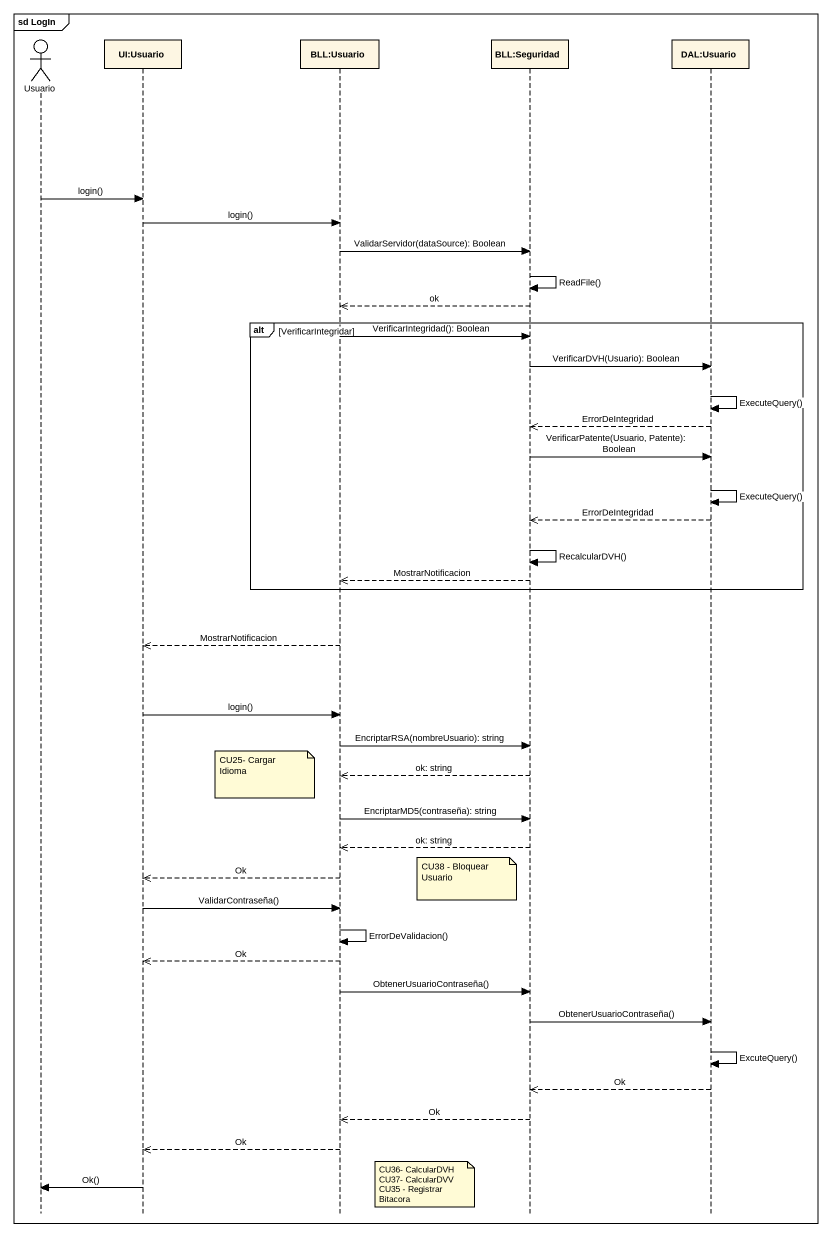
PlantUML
@startuml
mainframe sd LogIn
hide footbox
actor Usuario
participant "UI:Usuario" as UI_Usuario
participant "BLL:Usuario" as BLL_Usuario
participant "BLL:Seguridad" as BLL_Seguridad
participant "DAL:Usuario" as DAL_Usuario

Usuario -> UI_Usuario : login()
UI_Usuario -> BLL_Usuario : login()
BLL_Usuario -> BLL_Seguridad : ValidarServidor(dataSource): Boolean
BLL_Seguridad -> BLL_Seguridad : ReadFile()
BLL_Seguridad -->> BLL_Usuario : ok
alt VerificarIntegridar
  BLL_Usuario -> BLL_Seguridad : VerificarIntegridad(): Boolean
  BLL_Seguridad -> DAL_Usuario : VerificarDVH(Usuario): Boolean
  DAL_Usuario -> DAL_Usuario : ExecuteQuery()
  DAL_Usuario -->> BLL_Seguridad : ErrorDeIntegridad
  BLL_Seguridad -> DAL_Usuario : VerificarPatente(Usuario, Patente): Boolean
  DAL_Usuario -> DAL_Usuario : ExecuteQuery()
  DAL_Usuario -->> BLL_Seguridad : ErrorDeIntegridad
  BLL_Seguridad -> BLL_Seguridad : RecalcularDVH()
  BLL_Seguridad -->> BLL_Usuario : MostrarNotificacion
end
BLL_Usuario -->> UI_Usuario : MostrarNotificacion
UI_Usuario -> BLL_Usuario : login()
BLL_Usuario -> BLL_Seguridad : EncriptarRSA(nombreUsuario): string
note left of BLL_Usuario : CU25- Cargar Idioma
BLL_Seguridad -->> BLL_Usuario : ok: string
BLL_Usuario -> BLL_Seguridad : EncriptarMD5(contraseña): string
BLL_Seguridad -->> BLL_Usuario : ok: string
BLL_Usuario -->> UI_Usuario : Ok
note left of BLL_Seguridad : CU38 - Bloquear Usuario
UI_Usuario -> BLL_Usuario : ValidarContraseña()
BLL_Usuario -> BLL_Usuario : ErrorDeValidacion()
BLL_Usuario -->> UI_Usuario : Ok
BLL_Usuario -> BLL_Seguridad : ObtenerUsuarioContraseña()
BLL_Seguridad -> DAL_Usuario : ObtenerUsuarioContraseña()
DAL_Usuario -> DAL_Usuario : ExcuteQuery()
DAL_Usuario -->> BLL_Seguridad : Ok
BLL_Seguridad -->> BLL_Usuario : Ok
BLL_Usuario -->> UI_Usuario : Ok
note right of BLL_Usuario
  CU36- CalcularDVH
  CU37- CalcularDVV
  CU35 - Registrar Bitacora
end note
UI_Usuario -> Usuario : Ok()
@enduml
